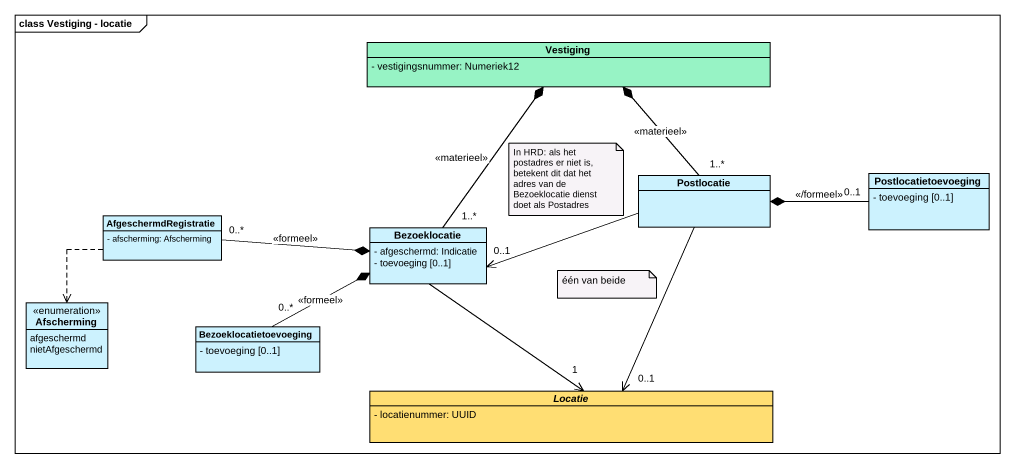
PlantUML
@startuml
mainframe class Vestiging - locatie
hide circle
hide empty members
skinparam classAttributeIconSize 0
class Vestiging #97F3C5 {
  - vestigingsnummer: Numeriek12
}
class Postlocatie #CCF2FE
class Postlocatietoevoeging #CCF2FE {
  - toevoeging [0..1]
}
class AfgeschermdRegistratie #CCF2FE {
  - afscherming: Afscherming
}
class Bezoeklocatie #CCF2FE {
  - afgeschermd: Indicatie
  - toevoeging [0..1]
}
enum Afscherming #CCF2FE {
  afgeschermd
  nietAfgeschermd
}
class Bezoeklocatietoevoeging #CCF2FE {
  - toevoeging [0..1]
}
abstract class Locatie #FFDE73 {
  - locatienummer: UUID
}
Postlocatie "1..*" -up-* Vestiging : <<materieel>>
Postlocatie -left-> "0..1" Bezoeklocatie
Postlocatie --> "0..1" Locatie
Postlocatietoevoeging "0..1" -left-* Postlocatie : <</formeel>>
AfgeschermdRegistratie "0..*" -right-* Bezoeklocatie : <<formeel>>
AfgeschermdRegistratie ..> Afscherming
Bezoeklocatie "1..*" -up-* Vestiging : <<materieel>>
Bezoeklocatie --> "1" Locatie
Bezoeklocatietoevoeging "0..*" -right-* Bezoeklocatie : <<formeel>>
note as N1
  In HRD: als het postadres er niet is, betekent dit dat het adres van de Bezoeklocatie dienst doet als Postadres
end note
note as N2
  één van beide
end note
@enduml
